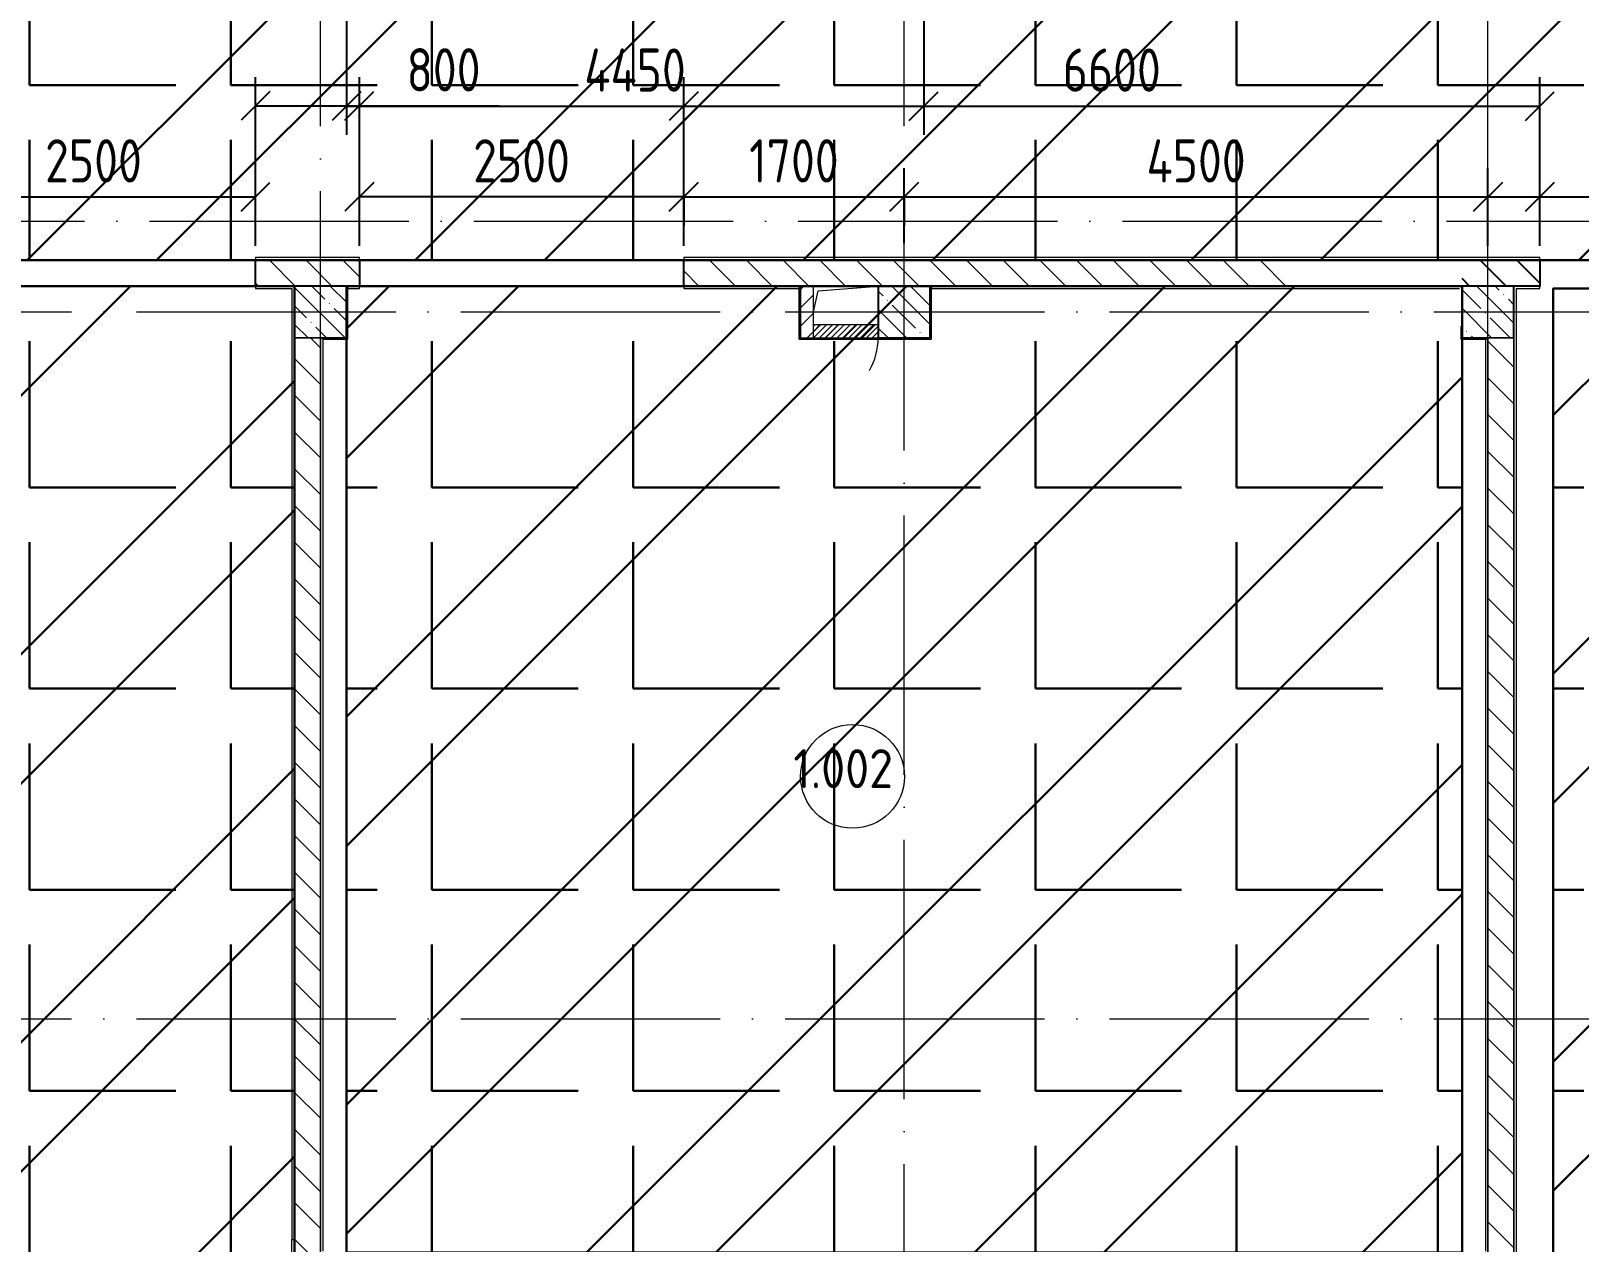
# Model space of a CAD drawing. Header units: millimetres. Extents: x -68946 to 690821, y -552984 to 293768.
# Drawn here: x 15518 to 27452, y 43805 to 53142 of the extents above; entities that cross this region are included whole.
import ezdxf

# ---------------------------------------------------------------- set-up
doc = ezdxf.new("R2010")
doc.units = ezdxf.units.MM
doc.linetypes.add('ADSK_Линия сетки', pattern=[2500, 2000, -250, 0, -250])
doc.layers.get('Defpoints').update_dxf_attribs({"color": 250})
for name, color, linetype, lineweight in [('0) блоки', 250, 'Continuous', 25), ('1.1) Стяжка 5 вып.', 30, 'Continuous', 30), ('1.2) Тепло-звук изол. + пленка 5 вып.', 200, 'Continuous', 30), ('A-____-____-DIMS', 250, 'Continuous', 9), ('A-AREA-____-IDEN', 250, 'Continuous', 9), ('A-DETL-GENF-OTLN', 250, 'Continuous', 5), ('A-DOOR-____-MCUT', 250, 'Continuous', 5), ('A-DOOR-____-OTLN', 250, 'Continuous', 5), ('A-GLAZ-____-OTLN', 250, 'Continuous', 5), ('A-WALL-____-MCUT', 250, 'Continuous', 13), ('A-WALL-____-PATT', 250, 'Continuous', 13), ('A-WALL-FNSH-MCUT', 250, 'Continuous', 13), ('I-WALL-____-OTLN', 250, 'Continuous', 9), ('S-COLS-____-MCUT', 250, 'Continuous', 25), ('S-COLS-____-OTLN', 250, 'Continuous', 9), ('S-GRID-____-OTLN', 250, 'Continuous', 9)]:
    doc.layers.add(name, color=color, linetype=linetype, lineweight=lineweight)
doc.styles.add('ISOCPEUR_1', font='isocpeur.ttf', dxfattribs={"width": 0.9, "height": 250})
doc.styles.get("Standard").update_dxf_attribs({"font": 'ГОСТ тип А.ttf'})
doc.dimstyles.new('А3', dxfattribs={"dimtxt": 333, "dimasz": 222, "dimexe": 222, "dimexo": 111, "dimgap": 111, "dimtad": 1, "dimtoh": 1, "dimdec": 0, "dimrnd": 0.0015, "dimzin": 0, "dimdsep": 46, "dimtxsty": 'Standard', "dimblk": 'OBLIQUE', "dimcen": 0, "dimclrd": 7, "dimclre": 7, "dimclrt": 7, "dimadec": 0, "dimazin": 0, "dimtfac": 1, "dimtdec": 0, "dimtofl": 0, "dimtmove": 0, "dimatfit": 3, "dimfxl": 1, "dimtolj": 1, "dimtzin": 0, "dimarcsym": 0})
pattern_1 = [(135, (0, 0), (-141.42136, -141.42136), [])]
pattern_2 = [(45, (0, 0), (-70.71068, 70.71068), [])]
pattern_3 = [(135, (0, 0), (-142.5612, -142.5612), []), (135, (142.56, 0), (-142.5612, -142.5612), [252.016, -50.403, 3.353, -47.05])]
pattern_4 = [(0, (0, 0), (0, 1550.67), [1127.76, -422.91]), (90, (0, 0), (-1550.67, 9e-14), [1127.76, -422.91])]

# ---------------------------------------------------------------- blocks, each defined once
blk = doc.blocks.new('BSC_Колонна _Прямоугольная - 400x400-V9-Кладочный план на отм_ 0_000_ Секция 1_')
at = {"layer": 'S-COLS-____-OTLN', "lineweight": 5}
h = blk.add_hatch(dxfattribs=at)
h.set_pattern_fill('FP_16', color=256, style=0, pattern_type=2)
h.set_pattern_definition([(135, (-22249.98, -50975), (-142.5619, -142.5619), []), (135, (-22107.42, -50975), (-142.5619, -142.5619), [252.016, -50.403, 3.353, -47.05])])
h.paths.add_polyline_path([(-200, -200), (200, -200), (200, 200), (-200, 200), (-200, -10)])
at = {"layer": 'S-COLS-____-MCUT'}
for p, q in [((200, 200), (-200, 200)), ((-200, 200), (-200, -200)), ((200, -200), (200, 200)), ((-200, -200), (200, -200))]:
    blk.add_line(p, q, dxfattribs=at)
blk = doc.blocks.new('_Wn_-As_OpeningMEP_floor__Rectangular - _Wn_-As_OpeningMEP_floor__Rectangular-V6-Кладочный план на отм_ 0_000_ Секция 1_')
at = {"layer": 'A-DETL-GENF-OTLN'}
for p, q in [((-212, 112), (250, 150)), ((-250, -50), (-212, 112))]:
    blk.add_line(p, q, dxfattribs=at)
blk = doc.blocks.new('АР_Люк - ЛРС_ВК_500х400_наружный_NCS S 1000-N-42722041-Кладочный план на отм_ 0_000_ Секция 1_')
at = {"layer": 'A-DOOR-____-OTLN'}
h = blk.add_hatch(dxfattribs=at)
h.set_pattern_fill('FP_29', color=256, style=0, pattern_type=2)
h.set_pattern_definition([(45, (125, 0), (-22.6274, 22.6274), [])])
h.paths.add_polyline_path([(375, 50), (-125, 50), (-125, -50), (375, -50)])
at = {"layer": 'A-DETL-GENF-OTLN', "lineweight": 9}
for p, q in [((375, 50), (-125, 50)), ((-125, 50), (-125, -50)), ((375, -50), (375, 50)), ((-125, -50), (375, -50))]:
    blk.add_line(p, q, dxfattribs=at)
at = {"layer": 'A-DOOR-____-MCUT'}
blk.add_arc((375, 50), 500, 150, 180, dxfattribs=at)
blk = doc.blocks.new('AAR_СКБ_Марка_Помещения - Номер-17325395-Кладочный план на отм_ 0_000_ Секция 1_')
at = {"layer": 'A-AREA-____-IDEN'}
blk.add_circle((0, 1.5), 4, dxfattribs=at)
blk = doc.blocks.new('_Oblique')
at = {"color": 0, "linetype": 'ByBlock', "lineweight": -2}
blk.add_line((-0.5, -0.5), (0.5, 0.5), dxfattribs=at)
blk = doc.blocks.new('DIMBLOCK278-Кладочный план на отм_ 0_000_ Секция 1_')
at = {"layer": 'A-____-____-DIMS', "color": 7, "lineweight": -2, "transparency": 16777216}
for p, q in [((20550, 51862), (22250, 51862)), ((20550, 51851), (20550, 51640)), ((22250, 51851), (22250, 51640))]:
    blk.add_line(p, q, dxfattribs=at)
at = {"layer": 'Defpoints', "color": 0, "lineweight": 30, "transparency": 16777216}
for p in [(20550, 51962), (22250, 51962), (22250, 51862)]:
    blk.add_point(p, dxfattribs=at)
at = {"layer": 'A-____-____-DIMS', "color": 7, "lineweight": -2, "transparency": 16777216, "xscale": 222, "yscale": 222, "zscale": 222, "rotation": 180}
blk.add_blockref('_Oblique', (20550, 51862), dxfattribs=at)
at = {"layer": 'A-____-____-DIMS', "color": 7, "lineweight": -2, "transparency": 16777216, "xscale": 222, "yscale": 222, "zscale": 222}
blk.add_blockref('_Oblique', (22250, 51862), dxfattribs=at)
at = {"layer": 'A-____-____-DIMS', "color": 7, "transparency": 16777216, "insert": (21400, 52140), "char_height": 333, "width": 2.3, "attachment_point": 5}
blk.add_mtext('\\A1;1700', dxfattribs=at)
blk = doc.blocks.new('DIMBLOCK425-Кладочный план на отм_ 0_000_ Секция 1_')
at = {"layer": 'A-____-____-DIMS', "color": 7, "lineweight": -2, "transparency": 16777216}
for p, q in [((17950, 54564), (17950, 52340)), ((22400, 54564), (22400, 52340)), ((17950, 52562), (22400, 52562))]:
    blk.add_line(p, q, dxfattribs=at)
at = {"layer": 'Defpoints', "color": 0, "lineweight": 30, "transparency": 16777216}
for p in [(17950, 54675), (22400, 54675), (22400, 52562)]:
    blk.add_point(p, dxfattribs=at)
at = {"layer": 'A-____-____-DIMS', "color": 7, "lineweight": -2, "transparency": 16777216, "xscale": 222, "yscale": 222, "zscale": 222, "rotation": 180}
blk.add_blockref('_Oblique', (17950, 52562), dxfattribs=at)
at = {"layer": 'A-____-____-DIMS', "color": 7, "lineweight": -2, "transparency": 16777216, "xscale": 222, "yscale": 222, "zscale": 222}
blk.add_blockref('_Oblique', (22400, 52562), dxfattribs=at)
at = {"layer": 'A-____-____-DIMS', "color": 7, "transparency": 16777216, "insert": (20175, 52840), "char_height": 333, "width": 2.65, "attachment_point": 5}
blk.add_mtext('\\A1;4450', dxfattribs=at)
blk = doc.blocks.new('*D612')
at = {"layer": 'A-____-____-DIMS', "color": 7, "lineweight": -2, "transparency": 16777216}
for p, q in [((18050, 51486), (18050, 52084)), ((20550, 51486), (20550, 52084)), ((20550, 51862), (18050, 51862))]:
    blk.add_line(p, q, dxfattribs=at)
at = {"layer": 'Defpoints', "color": 0, "lineweight": 30, "transparency": 16777216}
for p in [(18050, 51862), (18050, 51375), (20550, 51375)]:
    blk.add_point(p, dxfattribs=at)
at = {"layer": 'A-____-____-DIMS', "color": 7, "lineweight": -2, "transparency": 16777216, "xscale": 222, "yscale": 222, "zscale": 222, "rotation": 180}
blk.add_blockref('_Oblique', (18050, 51862), dxfattribs=at)
at = {"layer": 'A-____-____-DIMS', "color": 7, "lineweight": -2, "transparency": 16777216, "xscale": 222, "yscale": 222, "zscale": 222}
blk.add_blockref('_Oblique', (20550, 51862), dxfattribs=at)
at = {"layer": 'A-____-____-DIMS', "color": 7, "transparency": 16777216, "insert": (19300, 52140), "char_height": 333, "attachment_point": 5}
blk.add_mtext('\\A1;2500', dxfattribs=at)
blk = doc.blocks.new('*D613')
at = {"layer": 'A-____-____-DIMS', "color": 7, "lineweight": -2, "transparency": 16777216}
for p, q in [((14750, 51486), (14750, 52084)), ((17250, 51486), (17250, 52084)), ((14750, 51862), (17250, 51862))]:
    blk.add_line(p, q, dxfattribs=at)
at = {"layer": 'Defpoints', "color": 0, "lineweight": 30, "transparency": 16777216}
for p in [(17250, 51862), (14750, 51375), (17250, 51375)]:
    blk.add_point(p, dxfattribs=at)
at = {"layer": 'A-____-____-DIMS', "color": 7, "lineweight": -2, "transparency": 16777216, "xscale": 222, "yscale": 222, "zscale": 222, "rotation": 180}
blk.add_blockref('_Oblique', (14750, 51862), dxfattribs=at)
at = {"layer": 'A-____-____-DIMS', "color": 7, "lineweight": -2, "transparency": 16777216, "xscale": 222, "yscale": 222, "zscale": 222}
blk.add_blockref('_Oblique', (17250, 51862), dxfattribs=at)
at = {"layer": 'A-____-____-DIMS', "color": 7, "transparency": 16777216, "insert": (16000, 52140), "char_height": 333, "attachment_point": 5}
blk.add_mtext('\\A1;2500', dxfattribs=at)
blk = doc.blocks.new('*D617')
at = {"layer": 'A-____-____-DIMS', "color": 7, "lineweight": -2, "transparency": 16777216}
for p, q in [((22250, 51506), (22250, 52084)), ((26750, 51486), (26750, 52084)), ((22250, 51862), (26750, 51862))]:
    blk.add_line(p, q, dxfattribs=at)
at = {"layer": 'Defpoints', "color": 0, "lineweight": 30, "transparency": 16777216}
for p in [(26750, 51862), (22250, 51395), (26750, 51375)]:
    blk.add_point(p, dxfattribs=at)
at = {"layer": 'A-____-____-DIMS', "color": 7, "lineweight": -2, "transparency": 16777216, "xscale": 222, "yscale": 222, "zscale": 222, "rotation": 180}
blk.add_blockref('_Oblique', (22250, 51862), dxfattribs=at)
at = {"layer": 'A-____-____-DIMS', "color": 7, "lineweight": -2, "transparency": 16777216, "xscale": 222, "yscale": 222, "zscale": 222}
blk.add_blockref('_Oblique', (26750, 51862), dxfattribs=at)
at = {"layer": 'A-____-____-DIMS', "color": 7, "transparency": 16777216, "insert": (24500, 52140), "char_height": 333, "attachment_point": 5}
blk.add_mtext('\\A1;4500', dxfattribs=at)
blk = doc.blocks.new('*D618')
at = {"layer": 'A-____-____-DIMS', "color": 7, "lineweight": -2, "transparency": 16777216}
for p, q in [((26750, 51486), (26750, 52084)), ((27150, 51506), (27150, 52084)), ((26750, 51862), (27150, 51862)), ((27150, 51862), (28260, 51862))]:
    blk.add_line(p, q, dxfattribs=at)
at = {"layer": 'Defpoints', "color": 0, "lineweight": 30, "transparency": 16777216}
for p in [(27150, 51862), (26750, 51375), (27150, 51395)]:
    blk.add_point(p, dxfattribs=at)
at = {"layer": 'A-____-____-DIMS', "color": 7, "lineweight": -2, "transparency": 16777216, "xscale": 222, "yscale": 222, "zscale": 222, "rotation": 180}
blk.add_blockref('_Oblique', (26750, 51862), dxfattribs=at)
at = {"layer": 'A-____-____-DIMS', "color": 7, "lineweight": -2, "transparency": 16777216, "xscale": 222, "yscale": 222, "zscale": 222}
blk.add_blockref('_Oblique', (27150, 51862), dxfattribs=at)
at = {"layer": 'A-____-____-DIMS', "color": 7, "transparency": 16777216, "insert": (27816, 52140), "char_height": 333, "attachment_point": 5}
blk.add_mtext('\\A1;400', dxfattribs=at)
blk = doc.blocks.new('*D619')
at = {"layer": 'A-____-____-DIMS', "color": 7, "lineweight": -2, "transparency": 16777216}
for p, q in [((27150, 51506), (27150, 52084)), ((29650, 51496), (29650, 52084)), ((27150, 51862), (29650, 51862))]:
    blk.add_line(p, q, dxfattribs=at)
at = {"layer": 'Defpoints', "color": 0, "lineweight": 30, "transparency": 16777216}
for p in [(29650, 51862), (27150, 51395), (29650, 51385)]:
    blk.add_point(p, dxfattribs=at)
at = {"layer": 'A-____-____-DIMS', "color": 7, "lineweight": -2, "transparency": 16777216, "xscale": 222, "yscale": 222, "zscale": 222, "rotation": 180}
blk.add_blockref('_Oblique', (27150, 51862), dxfattribs=at)
at = {"layer": 'A-____-____-DIMS', "color": 7, "lineweight": -2, "transparency": 16777216, "xscale": 222, "yscale": 222, "zscale": 222}
blk.add_blockref('_Oblique', (29650, 51862), dxfattribs=at)
at = {"layer": 'A-____-____-DIMS', "color": 7, "transparency": 16777216, "insert": (28400, 52140), "char_height": 333, "attachment_point": 5}
blk.add_mtext('\\A1;2500', dxfattribs=at)
blk = doc.blocks.new('*D1895')
at = {"layer": '0) блоки', "color": 7, "lineweight": -2, "transparency": 16777216}
for p, q in [((17250, 51486), (17250, 52786)), ((18050, 51506), (18050, 52786)), ((17250, 52564), (18050, 52564)), ((18050, 52564), (19127, 52564))]:
    blk.add_line(p, q, dxfattribs=at)
at = {"layer": 'Defpoints', "color": 0, "lineweight": 30, "transparency": 16777216}
for p in [(18050, 52564), (17250, 51375), (18050, 51395)]:
    blk.add_point(p, dxfattribs=at)
at = {"layer": '0) блоки', "color": 7, "lineweight": -2, "transparency": 16777216, "xscale": 222, "yscale": 222, "zscale": 222, "rotation": 180}
blk.add_blockref('_Oblique', (17250, 52564), dxfattribs=at)
at = {"layer": '0) блоки', "color": 7, "lineweight": -2, "transparency": 16777216, "xscale": 222, "yscale": 222, "zscale": 222}
blk.add_blockref('_Oblique', (18050, 52564), dxfattribs=at)
at = {"layer": '0) блоки', "color": 7, "transparency": 16777216, "insert": (18699, 52842), "char_height": 333, "attachment_point": 5}
blk.add_mtext('\\A1;800', dxfattribs=at)
blk = doc.blocks.new('*D1896')
at = {"layer": '0) блоки', "color": 7, "lineweight": -2, "transparency": 16777216}
for p, q in [((20550, 51486), (20550, 52784)), ((27150, 51486), (27150, 52784)), ((20550, 52562), (27150, 52562))]:
    blk.add_line(p, q, dxfattribs=at)
at = {"layer": 'Defpoints', "color": 0, "lineweight": 30, "transparency": 16777216}
for p in [(27150, 52562), (20550, 51375), (27150, 51375)]:
    blk.add_point(p, dxfattribs=at)
at = {"layer": '0) блоки', "color": 7, "lineweight": -2, "transparency": 16777216, "xscale": 222, "yscale": 222, "zscale": 222, "rotation": 180}
blk.add_blockref('_Oblique', (20550, 52562), dxfattribs=at)
at = {"layer": '0) блоки', "color": 7, "lineweight": -2, "transparency": 16777216, "xscale": 222, "yscale": 222, "zscale": 222}
blk.add_blockref('_Oblique', (27150, 52562), dxfattribs=at)
at = {"layer": '0) блоки', "color": 7, "transparency": 16777216, "insert": (23850, 52840), "char_height": 333, "attachment_point": 5}
blk.add_mtext('\\A1;6600', dxfattribs=at)

msp = doc.modelspace()

# ---------------------------------------------------------------- hatches: boundary and pattern name
at = {"layer": '0) блоки'}
h = msp.add_hatch(dxfattribs=at)
h.set_pattern_fill('FP_1', color=5, style=0, pattern_type=2)
h.set_pattern_definition(pattern_1)
h.paths.add_polyline_path([(34257.4781, 51175), (34259.9781, 51175), (34259.9781, 51375), (30439.9781, 51375), (30439.9781, 51175), (34116.5005, 51175)])
h.paths.add_polyline_path([(30438.9781, 51175), (30438.9781, 51375), (29650, 51375), (29650, 51175), (29718.4065, 51175)])
h.paths.add_polyline_path([(26969.9781, 51175), (27150, 51175), (27150, 51375), (26549.9781, 51375), (26549.9781, 51175), (26949.9781, 51175)])
at = {"layer": '1.1) Стяжка 5 вып.', "lineweight": 30, "true_color": 0xf26722}
h = msp.add_hatch(dxfattribs=at)
h.set_pattern_fill('ANSI32', color=30, scale=222)
h.paths.add_polyline_path([(69050, 54665.0006), (63760.01, 54665.0006), (63760.01, 54465), (63340.01, 54465), (63340.01, 54665.0006), (50059.9781, 54665.0006), (50059.9781, 54465), (49640, 54465), (49640, 54665.0006), (45760, 54665.0006), (45760, 54465), (45340, 54465), (45340, 54665.0006), (41260, 54665.0006), (41260, 54465), (40840, 54465), (40840, 54665.0006), (36359.9781, 54665.0006), (36359.9781, 54465), (35938.1957, 54465), (35938.1957, 54665.0006), (32655, 54665.0006), (237.9781, 54665.0006), (237.9781, 51375), (69050, 51375)])
h = msp.add_hatch(dxfattribs=at)
h.set_pattern_fill('ANSI32', color=30, scale=222)
h.paths.add_polyline_path([(17549.9781, 51175), (8.8006, 51175), (8.8006, 43803.0006), (618.0209, 43803.0006), (618.0209, 43518.5084), (17549.9781, 43518.5084)])
h = msp.add_hatch(dxfattribs=at)
h.set_pattern_fill('ANSI32', color=30, scale=222)
h.paths.add_polyline_path([(26549.9781, 51175), (17949.9781, 51175), (17949.9781, 43725), (26549.9781, 43725)])
h = msp.add_hatch(dxfattribs=at)
h.set_pattern_fill('ANSI32', color=30, scale=222)
h.paths.add_polyline_path([(35949.9781, 51155), (27252.5812, 51155), (27252.5812, 43650), (35949.9781, 43650)])
at = {"layer": '1.2) Тепло-звук изол. + пленка 5 вып.', "lineweight": 30}
h = msp.add_hatch(dxfattribs=at)
h.set_pattern_fill('ANGLE', color=256, scale=222)
h.set_pattern_definition(pattern_4)
h.paths.add_polyline_path([(69050, 54665.0006), (63760.01, 54665.0006), (63760.01, 54465), (63340.01, 54465), (63340.01, 54665.0006), (50059.9781, 54665.0006), (50059.9781, 54465), (49640, 54465), (49640, 54665.0006), (45760, 54665.0006), (45760, 54465), (45340, 54465), (45340, 54665.0006), (41260, 54665.0006), (41260, 54465), (40840, 54465), (40840, 54665.0006), (36359.9781, 54665.0006), (36359.9781, 54465), (35938.1957, 54465), (35938.1957, 54665.0006), (32655, 54665.0006), (237.9781, 54665.0006), (237.9781, 51375), (69050, 51375)])
h = msp.add_hatch(dxfattribs=at)
h.set_pattern_fill('ANGLE', color=256, scale=222)
h.set_pattern_definition(pattern_4)
h.paths.add_polyline_path([(17549.9781, 51175), (8.8006, 51175), (8.8006, 43803.0006), (618.0209, 43803.0006), (618.0209, 43518.5084), (17549.9781, 43518.5084)])
h = msp.add_hatch(dxfattribs=at)
h.set_pattern_fill('ANGLE', color=256, scale=222)
h.set_pattern_definition(pattern_4)
h.paths.add_polyline_path([(26549.9781, 51175), (17949.9781, 51175), (17949.9781, 43725), (26549.9781, 43725)])
h = msp.add_hatch(dxfattribs=at)
h.set_pattern_fill('ANGLE', color=256, scale=222)
h.set_pattern_definition(pattern_4)
h.paths.add_polyline_path([(35949.9781, 51155), (27252.5812, 51155), (27252.5812, 43650), (35949.9781, 43650)])
at = {"layer": 'A-WALL-____-PATT', "lineweight": 15}
h = msp.add_hatch(dxfattribs=at)
h.set_pattern_fill('FP_1', color=5, style=0, pattern_type=2)
h.set_pattern_definition(pattern_1)
h.paths.add_polyline_path([(25229.9781, 51175), (25249.9781, 51175), (25249.9781, 51375), (20550, 51375), (20550, 51175), (23121.2655, 51175)])
h.paths.add_polyline_path([(17959.9781, 51175), (18050, 51175), (18050, 51375), (17250, 51375), (17250, 51175), (17949.9781, 51175)])
h.paths.add_polyline_path([(14750, 51175), (14750, 51375), (8750, 51375), (8750, 51175), (14325.0774, 51175)])
for points in [[(17949.9781, 50775), (17959.9781, 50775), (17959.9781, 51175), (17949.9781, 51175), (17949.9781, 50965.4827)], [(17769.9781, 50765), (17959.9781, 50765), (17959.9781, 50775), (17769.9781, 50775)]]:
    msp.add_hatch(color=256, dxfattribs=at).paths.add_polyline_path(points)
h = msp.add_hatch(dxfattribs=at)
h.set_pattern_fill('FP_6', color=94, style=0, pattern_type=2)
h.set_pattern_definition(pattern_2)
h.paths.add_polyline_path([(21450, 50775), (21550, 50775), (21550, 51175), (21450, 51175), (21450, 50965.4827)])
h = msp.add_hatch(dxfattribs=at)
h.set_pattern_fill('FP_6', color=94, style=0, pattern_type=2)
h.set_pattern_definition(pattern_2)
h.paths.add_polyline_path([(21550, 50775), (22049.9781, 50775), (22049.4493, 50875), (21550, 50875)])
h = msp.add_hatch(dxfattribs=at)
h.set_pattern_fill('FP_1', color=256, style=0, pattern_type=2)
h.set_pattern_definition(pattern_1)
h.paths.add_polyline_path([(17623.6479, 43725), (17750, 43725), (17750, 50775), (17550, 50775), (17550, 43725)])
h = msp.add_hatch(dxfattribs=at)
h.set_pattern_fill('FP_1', color=256, style=0, pattern_type=2)
h.set_pattern_definition(pattern_1)
h.paths.add_polyline_path([(26750, 43725), (26950, 43725), (26950, 50775), (26750, 50775), (26750, 43875.3878)])
at = {"layer": 'S-COLS-____-OTLN', "lineweight": 5}
h = msp.add_hatch(dxfattribs=at)
h.set_pattern_fill('FP_8', color=256, style=0, pattern_type=2)
h.set_pattern_definition(pattern_3)
h.paths.add_polyline_path([(17549.9781, 50775), (17949.9781, 50775), (17949.9781, 51175), (17549.9781, 51175)])
h = msp.add_hatch(dxfattribs=at)
h.set_pattern_fill('FP_8', color=256, style=0, pattern_type=2)
h.set_pattern_definition(pattern_3)
h.paths.add_polyline_path([(26557.2764, 50775), (26949.9781, 50775), (26949.9781, 51175), (26549.9781, 51175), (26549.9781, 50775)])

# ---------------------------------------------------------------- linework, layer by layer
at = {"layer": '0) блоки'}
for points in [[(17250, 51375), (18050, 51375), (18050, 51175), (17250, 51175)], [(20550, 51375), (27150, 51375), (27150, 51175), (20550, 51175)]]:
    msp.add_lwpolyline(points, close=True, dxfattribs=at)
at = {"layer": '1.1) Стяжка 5 вып.', "lineweight": 30}
for points in [[(237.9781, 54665.0006), (69050, 54665.0006), (69050, 51375), (237.9781, 51375)], [(17549.9781, 51175), (8.8006, 51175), (8.8006, 43518.5084), (17549.9781, 43518.5084)], [(17949.9781, 51175), (26549.9781, 51175), (26549.9781, 43725), (17949.9781, 43725)], [(27252.5812, 43650), (35949.9781, 43650), (35949.9781, 51155), (27252.5812, 51155)]]:
    msp.add_lwpolyline(points, close=True, dxfattribs=at)
at = {"layer": 'A-____-____-DIMS'}
msp.add_line((26750, 39906.0281), (26750, 61202.0051), dxfattribs=at)
at = {"layer": 'A-WALL-____-MCUT', "lineweight": 15}
for p, q in [((17250, 51375), (17250, 51175)), ((18050, 51375), (17250, 51375)), ((18050, 51175), (18050, 51375)), ((20550, 51375), (20550, 51175)), ((20550, 51375), (26549.9781, 51375)), ((27150, 51375), (26549.9781, 51375)), ((27150, 51175), (27150, 51375)), ((17250, 51175), (17959.9781, 51175)), ((18050, 51175), (17959.9781, 51175)), ((17959.9781, 51175), (17959.9781, 51155)), ((22049.9781, 51175), (20550, 51175)), ((21439, 51175), (21439, 50765)), ((21440, 50765), (21440, 51175)), ((21550, 51175), (21450, 51175)), ((21450, 51175), (21450, 50775)), ((21550, 50875), (21550, 51175)), ((22449.9781, 51175), (26549.9781, 51175)), ((22459.9781, 51175), (22459.9781, 51155)), ((27150, 51175), (26549.9781, 51175)), ((22050, 50875), (21550, 50875)), ((17550, 50775), (17550, 43725)), ((17749.9781, 50775), (17550, 50775)), ((17750, 43725), (17750, 50775)), ((17769.9781, 50775), (17769.9781, 50765)), ((21439, 50765), (21440, 50765)), ((21450, 50775), (22050, 50775)), ((26749.9781, 50765), (26729.9781, 50765)), ((26750, 50775), (26750, 43725)), ((26950, 50775), (26750, 50775)), ((26950, 43725), (26950, 50775))]:
    msp.add_line(p, q, dxfattribs=at)
at = {"layer": 'A-WALL-FNSH-MCUT', "lineweight": 15}
for p, q in [((18050, 51395), (17250, 51395)), ((17250, 51395), (17250, 51375)), ((18050, 51375), (18050, 51395)), ((27150, 51395), (20550, 51395)), ((20550, 51395), (20550, 51375)), ((27150, 51375), (27150, 51395)), ((17250, 51175), (17250, 51155)), ((17250, 51155), (17529.9781, 51155)), ((17529.9781, 51155), (17529.9781, 43825.0006)), ((17549.9781, 43825.0006), (17549.9781, 51175)), ((17949.9781, 51175), (17949.9781, 50775)), ((17959.9781, 50765), (17959.9781, 51155)), ((17959.9781, 51155), (18050, 51155)), ((18050, 51155), (18050, 51175)), ((20550, 51175), (20550, 51155)), ((20550, 51155), (21439, 51155)), ((22459.9781, 50765), (22459.9781, 51155)), ((22459.9781, 51155), (26529.9781, 51155)), ((26949.9781, 51175), (26949.9781, 43728)), ((26969.9781, 43728), (26969.9781, 51155)), ((26969.9781, 51155), (27150, 51155)), ((27150, 51155), (27150, 51175)), ((26539.9781, 50865), (26539.9781, 50765)), ((26549.9781, 50775), (26549.9781, 50865)), ((17749.9781, 50775), (17749.9781, 43735)), ((17949.9781, 50775), (17749.9781, 50775)), ((17769.9781, 43735), (17769.9781, 50765)), ((17769.9781, 50765), (17959.9781, 50765)), ((21450, 50775), (21440, 50775)), ((21440, 50765), (22459.9781, 50765)), ((26539.9781, 50765), (26729.9781, 50765)), ((26749.9781, 50775), (26549.9781, 50775)), ((26729.9781, 50765), (26729.9781, 43735)), ((26749.9781, 43725), (26749.9781, 50775)), ((17529.9781, 43825.0006), (17549.9781, 43825.0006))]:
    msp.add_line(p, q, dxfattribs=at)
at = {"layer": 'I-WALL-____-OTLN', "lineweight": 15}
msp.add_line((17529.9781, 43545.0006), (17529.9781, 43825.0006), dxfattribs=at)
at = {"layer": 'S-COLS-____-MCUT'}
for p, q in [((17949.9781, 51175), (17549.9781, 51175)), ((17549.9781, 51175), (17549.9781, 50775)), ((17949.9781, 50775), (17949.9781, 51175)), ((26949.9781, 51175), (26549.9781, 51175)), ((26549.9781, 51175), (26549.9781, 50775)), ((26949.9781, 50775), (26949.9781, 51175)), ((17750, 50775), (17949.9781, 50775)), ((26549.9781, 50775), (26750, 50775))]:
    msp.add_line(p, q, dxfattribs=at)
at = {"layer": 'S-COLS-____-OTLN'}
for p, q in [((17549.9781, 50775), (17750, 50775)), ((26750, 50775), (26949.9781, 50775))]:
    msp.add_line(p, q, dxfattribs=at)
at = {"layer": 'S-GRID-____-OTLN', "linetype": 'ADSK_Линия сетки'}
for p, q in [((17750, 39906.0281), (17750, 61202.0051)), ((22250, 39906.0281), (22250, 61202.0051)), ((-3569.5512, 51675.0006), (72376.0288, 51675.0006)), ((-3669.3683, 50975.0006), (71106.0288, 50975.0006)), ((-3669.3683, 45525.0006), (72376.0288, 45525.0006))]:
    msp.add_line(p, q, dxfattribs=at)

# ---------------------------------------------------------------- block references
at = {"layer": 'A-AREA-____-IDEN', "xscale": 99.99999999999993, "yscale": 99.99999999999993, "zscale": 99.99999999999993}
msp.add_blockref('AAR_СКБ_Марка_Помещения - Номер-17325395-Кладочный план на отм_ 0_000_ Секция 1_', (21851.5799, 47244.7404), dxfattribs=at)
at = {"layer": 'A-DOOR-____-OTLN', "color": 50, "rotation": 180}
msp.add_blockref('АР_Люк - ЛРС_ВК_500х400_наружный_NCS S 1000-N-42722041-Кладочный план на отм_ 0_000_ Секция 1_', (21924.4493, 50825), dxfattribs=at)
at = {"layer": 'A-GLAZ-____-OTLN'}
msp.add_blockref('_Wn_-As_OpeningMEP_floor__Rectangular - _Wn_-As_OpeningMEP_floor__Rectangular-V6-Кладочный план на отм_ 0_000_ Секция 1_', (21800, 51025), dxfattribs=at)
at = {"layer": 'S-COLS-____-OTLN'}
msp.add_blockref('BSC_Колонна _Прямоугольная - 400x400-V9-Кладочный план на отм_ 0_000_ Секция 1_', (22249.9781, 50975), dxfattribs=at)

# ---------------------------------------------------------------- texts
at = {"layer": 'A-AREA-____-IDEN', "insert": (21394.9169, 47604.6452), "char_height": 300, "width": 800.885812, "attachment_point": 1, "style": 'ISOCPEUR_1'}
msp.add_mtext('1.002', dxfattribs=at)

# ---------------------------------------------------------------- dimensions: what is measured, and where the dimension line sits
at = {"layer": '0) блоки'}
for base, p1, p2, picture, middle in [((18050, 52564.3159), (17250, 51375), (18050, 51395), '*D1895', (18699.35, 52841.8159)), ((27150, 52562.2023), (20550, 51375), (27150, 51375), '*D1896', (23850, 52839.7023))]:
    dim = msp.add_linear_dim(base=base, p1=p1, p2=p2, dimstyle='А3', dxfattribs=at)
    dim.commit()
    dim.dimension.update_dxf_attribs({"geometry": picture, "text_midpoint": middle})
at = {"layer": 'A-____-____-DIMS'}
for base, p1, p2, picture, middle in [((22400, 52562.2023), (17949.9781, 54675), (22400, 54675.0006), 'DIMBLOCK425-Кладочный план на отм_ 0_000_ Секция 1_', (20174.989, 52839.7023)), ((17250, 51862.2023), (14750, 51375), (17250, 51375), '*D613', (16000, 52139.7023)), ((18050, 51862.2023), (20550, 51375), (18050, 51375), '*D612', (19300, 52139.7023)), ((22250, 51862.2023), (20550, 51962.1872), (22250, 51962.1872), 'DIMBLOCK278-Кладочный план на отм_ 0_000_ Секция 1_', (21400, 52139.7023)), ((26750, 51862.2023), (22250, 51395), (26750, 51375), '*D617', (24500, 52139.7023)), ((27150, 51862.2023), (26750, 51375), (27150, 51395), '*D618', (27816, 52139.7023)), ((29650, 51862.2023), (27150, 51395), (29650, 51385), '*D619', (28400, 52139.7023))]:
    dim = msp.add_linear_dim(base=base, p1=p1, p2=p2, dimstyle='А3', dxfattribs=at)
    dim.commit()
    dim.dimension.update_dxf_attribs({"geometry": picture, "text_midpoint": middle})

doc.saveas('drawing.dxf')
